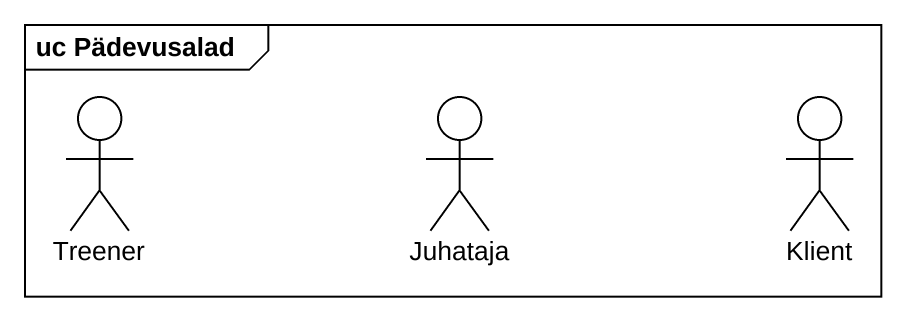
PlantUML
@startuml
mainframe uc Pädevusalad
actor Treener
actor Juhataja
actor Klient
@enduml
